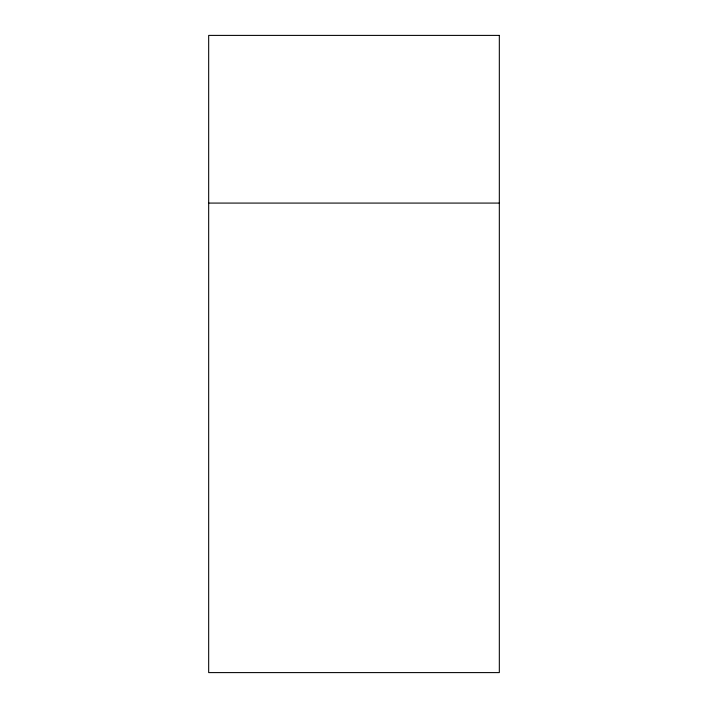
<?xml version="1.0" encoding="UTF-8"?>
<svg xmlns="http://www.w3.org/2000/svg" width="708" height="708" viewBox="0 0 708 708"><rect width="100%" height="100%" fill="white"/><g stroke="black" fill="none" stroke-linecap="round" stroke-linejoin="round"><path stroke-width="1.06" d="M208.674 203.081L499.326 203.081M499.326 35.4L208.674 35.4L208.674 672.6L499.326 672.6L499.326 35.4"/></g></svg>
